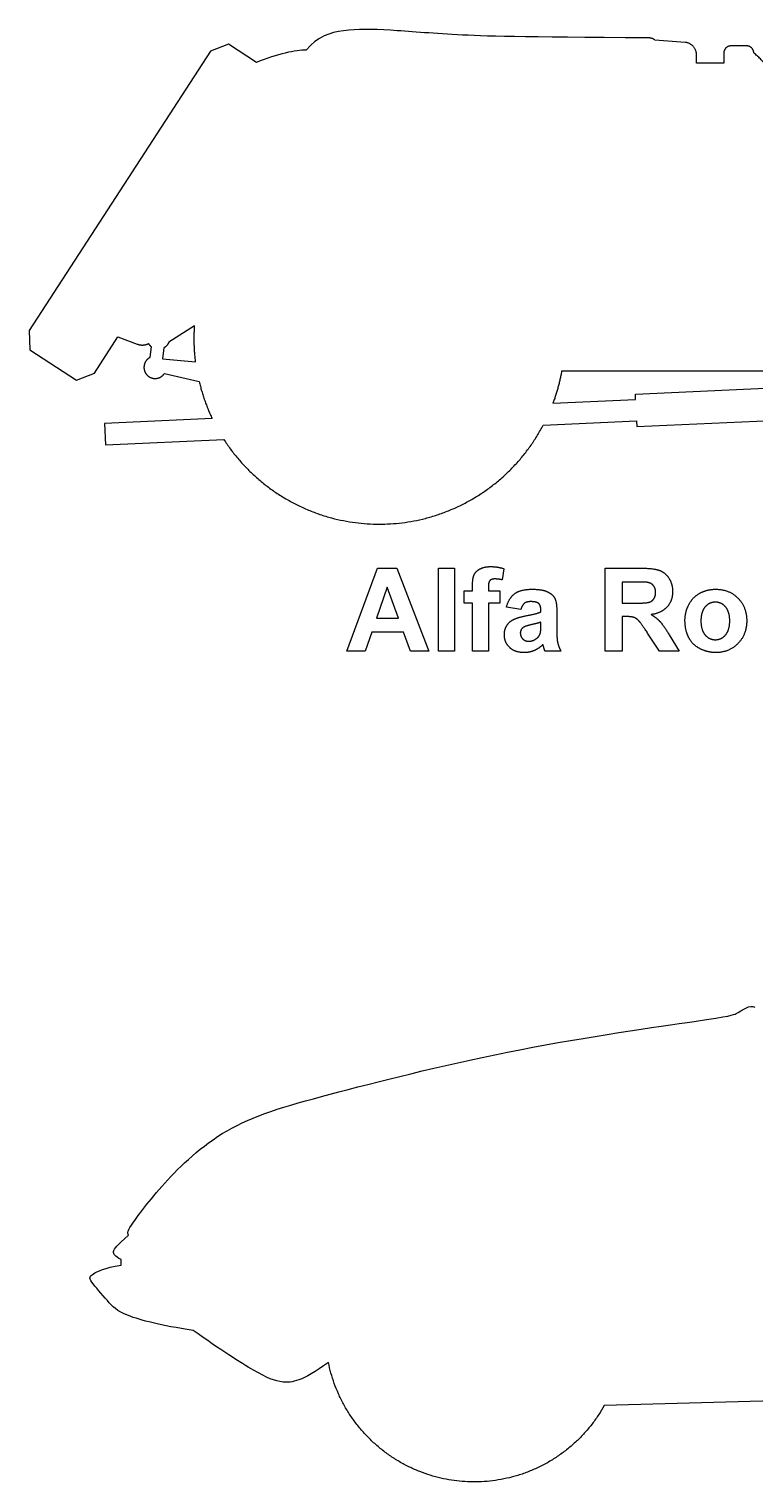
# Model space of a CAD drawing. Header units: millimetres. Extents: x -155 to 163, y -128 to 149.
# Drawn here: x 90.95 to 114.76, y 78.69 to 126.32 of the extents above; entities that cross this region are included whole.
import ezdxf

# ---------------------------------------------------------------- set-up
doc = ezdxf.new("R2010")
doc.units = ezdxf.units.MM
doc.header["$MEASUREMENT"] = 0
doc.layers.add('Layer 03', color=5, linetype='Continuous')

msp = doc.modelspace()

# ---------------------------------------------------------------- linework, layer by layer
at = {"layer": 'Layer 03'}
for p, q in [((97.497, 125.818), (96.904, 125.586)), ((98.41, 125.225), (97.497, 125.818)), ((112.474, 125.879), (111.483, 125.954)), ((114.496, 125.762), (113.972, 125.762)), ((96.904, 125.586), (90.952, 116.433)), ((112.844, 125.201), (112.844, 125.48)), ((113.744, 125.535), (113.744, 125.201)), ((113.744, 125.201), (112.844, 125.201)), ((90.952, 116.433), (90.981, 115.796)), ((93.097, 115.038), (93.867, 116.222)), ((93.867, 116.222), (94.496, 115.989)), ((96.385, 116.588), (95.536, 116.054)), ((90.981, 115.796), (92.504, 114.806)), ((94.953, 115.907), (94.913, 115.547)), ((95.369, 115.861), (95.329, 115.501)), ((95.329, 115.501), (96.417, 115.403)), ((92.504, 114.806), (93.097, 115.038)), ((95.394, 115.027), (96.533, 114.76)), ((124.729, 115.097), (108.422, 115.097)), ((110.84, 114.352), (120.963, 114.804)), ((110.848, 114.17), (110.84, 114.352)), ((108.137, 114.048), (110.848, 114.17)), ((96.959, 113.549), (93.432, 113.391)), ((93.432, 113.391), (93.463, 112.689)), ((107.817, 113.331), (110.879, 113.468)), ((110.879, 113.468), (110.888, 113.285)), ((110.888, 113.285), (121.011, 113.738)), ((93.463, 112.689), (97.342, 112.863)), ((101.379, 105.927), (102.379, 108.644)), ((102.379, 108.644), (103.018, 108.644)), ((103.018, 108.644), (104.062, 105.927)), ((104.383, 105.927), (104.383, 108.644)), ((104.383, 108.644), (104.906, 108.644)), ((104.906, 108.644), (104.906, 105.927)), ((106.526, 108.627), (106.467, 108.26)), ((109.851, 105.927), (109.851, 108.644)), ((109.851, 108.644), (111, 108.644)), ((110.408, 108.188), (110.408, 107.496)), ((110.832, 108.188), (110.408, 108.188)), ((102.703, 108.02), (102.351, 107.007)), ((103.072, 107.007), (102.703, 108.02)), ((105.227, 107.496), (105.227, 107.902)), ((105.227, 107.902), (105.497, 107.902)), ((105.497, 107.902), (105.497, 108.049)), ((106.02, 108.038), (106.02, 107.902)), ((106.02, 107.902), (106.391, 107.902)), ((106.391, 107.902), (106.391, 107.496)), ((105.497, 107.496), (105.227, 107.496)), ((105.497, 105.927), (105.497, 107.496)), ((106.391, 107.496), (106.02, 107.496)), ((106.02, 107.496), (106.02, 105.927)), ((107.083, 107.294), (106.611, 107.361)), ((107.742, 107.21), (107.742, 107.263)), ((108.265, 107.189), (108.265, 106.578)), ((110.408, 107.496), (110.81, 107.496)), ((102.351, 107.007), (103.072, 107.007)), ((107.742, 106.768), (107.742, 106.872)), ((110.519, 107.058), (110.408, 107.058)), ((110.408, 107.058), (110.408, 105.927)), ((102.192, 106.551), (101.975, 105.927)), ((103.239, 106.551), (102.192, 106.551)), ((103.466, 105.927), (103.239, 106.551)), ((111.629, 105.927), (111.243, 106.517)), ((111.954, 106.456), (112.282, 105.927)), ((101.975, 105.927), (101.379, 105.927)), ((104.062, 105.927), (103.466, 105.927)), ((104.906, 105.927), (104.383, 105.927)), ((106.02, 105.927), (105.497, 105.927)), ((108.4, 105.927), (107.877, 105.927)), ((110.408, 105.927), (109.851, 105.927)), ((112.282, 105.927), (111.629, 105.927)), ((93.972, 85.797), (93.974, 85.979)), ((144.908, 82.137), (109.821, 81.198))]:
    msp.add_line(p, q, dxfattribs=at)
for points, degree in [([(111.276, 126.026), (107, 126.05), (104.803, 126.11), (102.699, 126.308), (101.223, 126.32), (100.416, 126.078), (100.047, 125.628)], 3), ([(100.047, 125.628), (99.701, 125.628), (99.101, 125.501), (98.41, 125.225)], 3), ([(105.549, 108.419), (105.601, 108.541), (105.741, 108.618)], 2), ([(105.741, 108.618), (105.882, 108.695), (106.096, 108.695)], 2), ([(106.096, 108.695), (106.316, 108.695), (106.526, 108.627)], 2), ([(111, 108.644), (111.434, 108.644), (111.63, 108.571)], 2), ([(105.497, 108.049), (105.497, 108.297), (105.549, 108.419)], 2), ([(106.069, 108.238), (106.02, 108.186), (106.02, 108.038)], 2), ([(106.23, 108.29), (106.118, 108.29), (106.069, 108.238)], 2), ([(106.467, 108.26), (106.344, 108.29), (106.23, 108.29)], 2), ([(111.229, 108.179), (111.162, 108.188), (110.832, 108.188)], 2), ([(111.433, 108.072), (111.36, 108.157), (111.229, 108.179)], 2), ([(111.63, 108.571), (111.826, 108.498), (111.944, 108.31)], 2), ([(111.944, 108.31), (112.062, 108.122), (112.062, 107.881)], 2), ([(106.611, 107.361), (106.689, 107.663), (106.881, 107.807)], 2), ([(106.881, 107.807), (107.072, 107.952), (107.45, 107.952)], 2), ([(107.45, 107.952), (107.793, 107.952), (107.96, 107.869)], 2), ([(107.96, 107.869), (108.128, 107.786), (108.196, 107.659)], 2), ([(108.196, 107.659), (108.265, 107.531), (108.265, 107.189)], 2), ([(111.298, 107.53), (111.396, 107.563), (111.451, 107.645)], 2), ([(111.506, 107.85), (111.506, 107.988), (111.433, 108.072)], 2), ([(111.451, 107.645), (111.506, 107.727), (111.506, 107.85)], 2), ([(112.062, 107.881), (112.062, 107.575), (111.885, 107.375)], 2), ([(112.595, 107.449), (112.723, 107.694), (112.956, 107.823)], 2), ([(112.956, 107.823), (113.19, 107.952), (113.478, 107.952)], 2), ([(113.478, 107.952), (113.924, 107.952), (114.208, 107.659)], 2), ([(114.208, 107.659), (114.493, 107.367), (114.493, 106.92)], 2), ([(107.202, 107.491), (107.129, 107.435), (107.083, 107.294)], 2), ([(107.407, 107.547), (107.276, 107.547), (107.202, 107.491)], 2), ([(107.246, 107.081), (107.604, 107.15), (107.742, 107.21)], 2), ([(107.672, 107.482), (107.602, 107.547), (107.407, 107.547)], 2), ([(107.742, 107.263), (107.742, 107.416), (107.672, 107.482)], 2), ([(110.81, 107.496), (111.201, 107.496), (111.298, 107.53)], 2), ([(111.885, 107.375), (111.708, 107.175), (111.356, 107.123)], 2), ([(112.468, 106.942), (112.468, 107.204), (112.595, 107.449)], 2), ([(113.127, 107.371), (112.991, 107.213), (112.991, 106.914)], 2), ([(113.464, 107.53), (113.264, 107.53), (113.127, 107.371)], 2), ([(113.8, 107.371), (113.665, 107.53), (113.464, 107.53)], 2), ([(113.936, 106.918), (113.936, 107.213), (113.8, 107.371)], 2), ([(106.543, 106.46), (106.543, 106.627), (106.621, 106.759)], 2), ([(106.621, 106.759), (106.699, 106.89), (106.84, 106.959)], 2), ([(106.84, 106.959), (106.981, 107.029), (107.246, 107.081)], 2), ([(107.165, 106.701), (107.067, 106.629), (107.067, 106.517)], 2), ([(107.437, 106.792), (107.229, 106.746), (107.165, 106.701)], 2), ([(107.742, 106.872), (107.645, 106.838), (107.437, 106.792)], 2), ([(107.722, 106.513), (107.742, 106.58), (107.742, 106.768)], 2), ([(110.793, 107.027), (110.706, 107.058), (110.519, 107.058)], 2), ([(110.956, 106.915), (110.879, 106.997), (110.793, 107.027)], 2), ([(111.243, 106.517), (111.033, 106.832), (110.956, 106.915)], 2), ([(111.356, 107.123), (111.532, 107.02), (111.646, 106.896)], 2), ([(111.646, 106.896), (111.76, 106.772), (111.954, 106.456)], 2), ([(112.595, 106.362), (112.468, 106.6), (112.468, 106.942)], 2), ([(112.991, 106.914), (112.991, 106.616), (113.127, 106.457)], 2), ([(113.8, 106.457), (113.936, 106.616), (113.936, 106.918)], 2), ([(114.493, 106.92), (114.493, 106.469), (114.206, 106.173)], 2), ([(106.719, 106.042), (106.543, 106.207), (106.543, 106.46)], 2), ([(107.067, 106.517), (107.067, 106.407), (107.145, 106.327)], 2), ([(107.145, 106.327), (107.223, 106.247), (107.344, 106.247)], 2), ([(107.344, 106.247), (107.48, 106.247), (107.603, 106.34)], 2), ([(107.603, 106.34), (107.694, 106.411), (107.722, 106.513)], 2), ([(108.265, 106.578), (108.265, 106.317), (108.293, 106.192)], 2), ([(112.967, 106), (112.723, 106.123), (112.595, 106.362)], 2), ([(113.127, 106.457), (113.264, 106.298), (113.464, 106.298)], 2), ([(113.464, 106.298), (113.665, 106.298), (113.8, 106.457)], 2), ([(107.198, 105.876), (106.894, 105.876), (106.719, 106.042)], 2), ([(107.522, 105.942), (107.37, 105.876), (107.198, 105.876)], 2), ([(107.808, 106.141), (107.675, 106.009), (107.522, 105.942)], 2), ([(107.827, 106.08), (107.814, 106.126), (107.808, 106.141)], 2), ([(107.877, 105.927), (107.856, 105.978), (107.827, 106.08)], 2), ([(108.293, 106.192), (108.322, 106.068), (108.4, 105.927)], 2), ([(113.482, 105.876), (113.212, 105.876), (112.967, 106)], 2), ([(114.206, 106.173), (113.918, 105.876), (113.482, 105.876)], 2), ([(94.215, 86.779), (94.164, 86.855), (94.196, 86.976), (95.351, 88.531), (97.431, 90.465), (100.579, 91.357), (106.967, 92.965), (113.888, 93.937), (114.129, 94.018), (114.504, 94.268), (114.665, 94.295), (114.763, 94.25)], 3), ([(93.974, 85.979), (93.764, 86.087), (93.656, 86.227), (93.828, 86.436), (94.215, 86.779)], 3), ([(96.332, 83.658), (95.271, 83.818), (93.942, 84.158), (93.573, 84.571), (92.894, 85.354), (92.953, 85.472), (93.426, 85.708), (93.972, 85.797)], 3)]:
    msp.add_open_spline(points, degree=degree, dxfattribs=at)
for points, weights in [([(111.483, 125.954), (111.392, 126.025), (111.276, 126.026)], [1, 0.946964575271, 1]), ([(112.844, 125.48), (112.844, 125.85), (112.474, 125.879)], [1, 0.733482473942, 1]), ([(113.972, 125.762), (113.744, 125.762), (113.744, 125.535)], [1, 0.707106781187, 1]), ([(114.723, 125.535), (114.723, 125.762), (114.496, 125.762)], [1, 0.707106781186, 1]), ([(115.616, 123.384), (115.758, 124.704), (114.723, 125.535)], [1, 0.877022616604, 1]), ([(96.417, 115.403), (96.343, 115.994), (96.385, 116.588)], [1, 0.995227725314, 1]), ([(94.496, 115.989), (94.688, 115.918), (94.875, 116.003)], [1, 0.924856170598, 1]), ([(94.875, 116.003), (94.906, 115.949), (94.953, 115.907)], [1, 0.985734106707, 1]), ([(95.536, 116.054), (95.488, 115.926), (95.369, 115.861)], [1, 0.937037677943, 1]), ([(108.422, 115.097), (108.326, 114.56), (108.137, 114.048)], [1, 0.99599376178, 1]), ([(96.533, 114.76), (96.681, 114.132), (96.959, 113.549)], [1, 0.994394376657, 1])]:
    msp.add_rational_spline(points, weights, degree=2, dxfattribs=at)
for points, weights, knots in [([(94.913, 115.547), (94.756, 115.461), (94.727, 115.285), (94.699, 115.109), (94.82, 114.978), (94.941, 114.847), (95.119, 114.863), (95.297, 114.878), (95.394, 115.027)], [1, 0.898487426562, 1, 0.898487426562, 1, 0.898487426562, 1, 0.898487426562, 1], [2080.387692, 2080.387692, 2080.387692, 2081.782601, 2081.782601, 2083.17751, 2083.17751, 2084.572419, 2084.572419, 2085.967328, 2085.967328, 2085.967328]), ([(97.342, 112.863), (99.233, 109.936), (102.714, 110.092), (106.194, 110.247), (107.817, 113.331)], [1, 0.867375538382, 1, 0.867375538382, 1], [2130.393389, 2130.393389, 2130.393389, 2156.979441, 2156.979441, 2183.565492, 2183.565492, 2183.565492]), ([(109.821, 81.198), (108.168, 78.226), (104.808, 78.748), (101.448, 79.27), (100.774, 82.603)], [1, 0.820454851737, 1, 0.820454851737, 1], [2363.115566, 2363.115566, 2363.115566, 2400.225671, 2400.225671, 2437.335776, 2437.335776, 2437.335776])]:
    msp.add_rational_spline(points, weights, degree=2, knots=knots, dxfattribs=at)
msp.add_open_spline([(100.774, 82.603), (99.897, 81.977), (99.242, 81.893), (98.518, 82.195), (97.24, 83.019), (96.332, 83.658)], degree=3, knots=[2437.335776, 2437.335776, 2437.335776, 2437.335776, 2448.068078, 2458.800383, 2469.532687, 2469.532687, 2469.532687, 2469.532687], dxfattribs=at)

doc.saveas('drawing.dxf')
